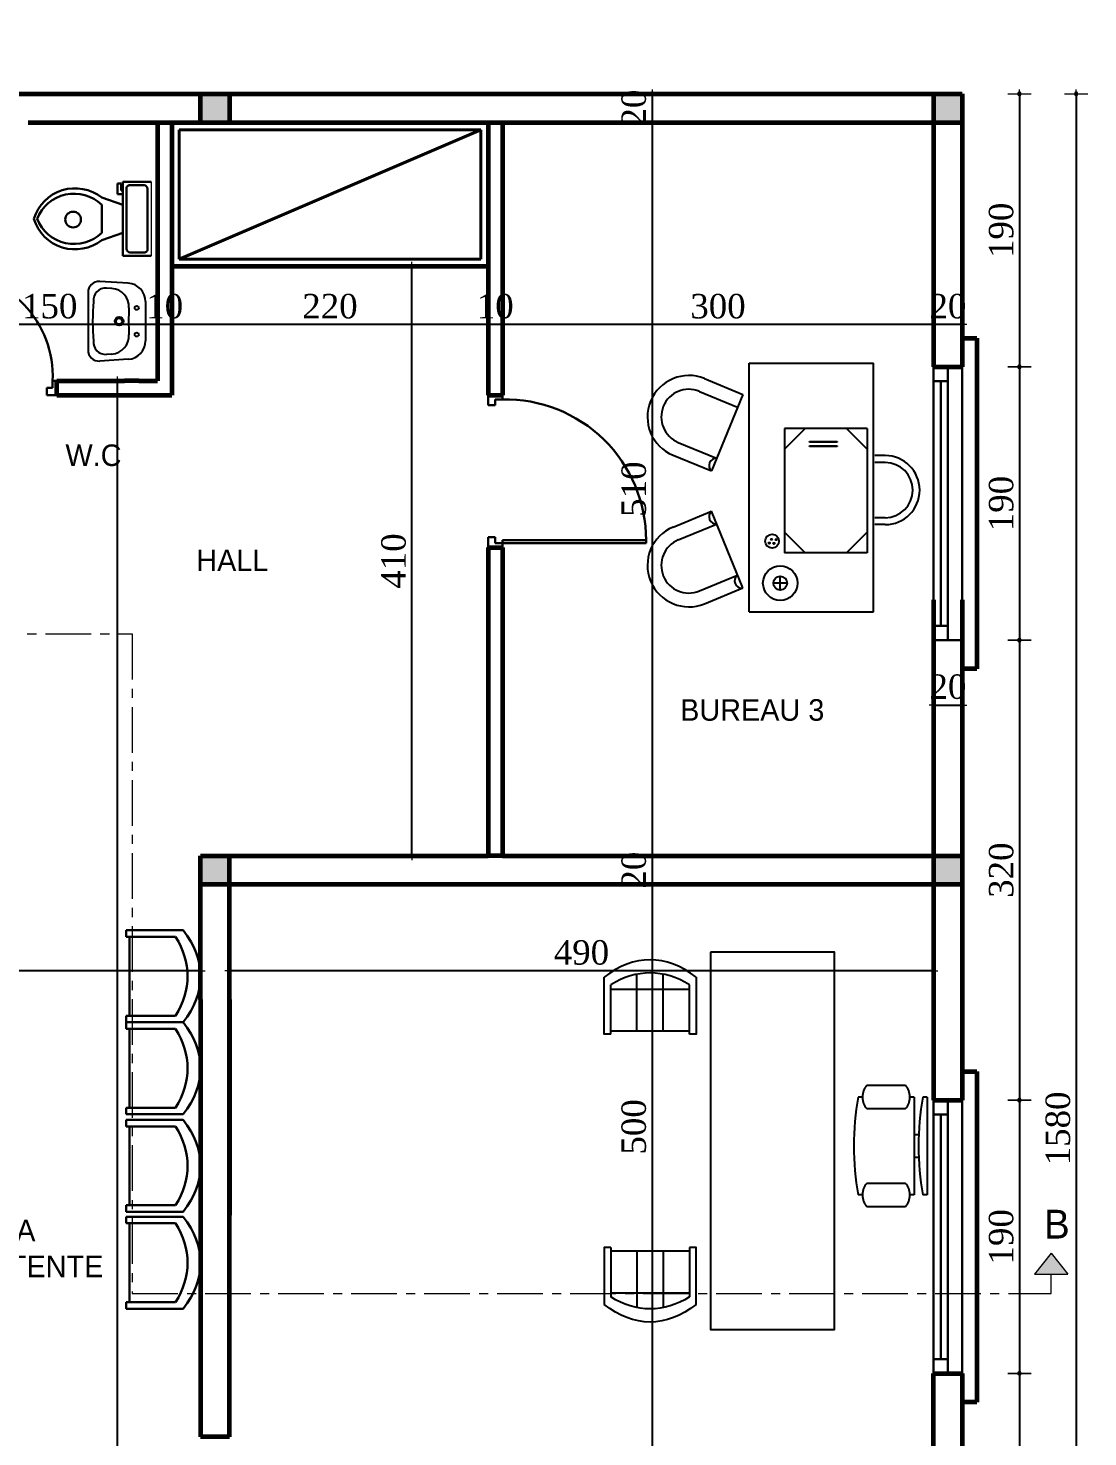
# Model space of a CAD drawing. Header units: millimetres. Extents: x -4146 to 23, y -2153 to 7365.
# Drawn here: x -2404 to -1666, y 2379 to 3358 of the extents above; entities that cross this region are included whole.
import ezdxf

# ---------------------------------------------------------------- set-up
doc = ezdxf.new("R2010")
doc.units = ezdxf.units.MM
doc.linetypes.add('AXES', pattern=[50.8, 31.75, -6.35, 6.35, -6.35])
for name, color, linetype, lineweight in [('Calque9', 40, 'Continuous', 30), ('Cotation', 242, 'Continuous', 20), ('ecriture', 122, 'Continuous', 40), ('ESC', 111, 'Continuous', 40), ('fin', 73, 'Continuous', 20), ('HA', 8, 'Continuous', 20), ('minuiserue', 3, 'Continuous', 30), ('MUR', 6, 'Continuous', 60)]:
    doc.layers.add(name, color=color, linetype=linetype, lineweight=lineweight)
for name, color, linetype in [('F-2', 2, 'Continuous'), ('f-3', 3, 'Continuous'), ('fur', 9, 'Continuous')]:
    doc.layers.add(name, color=color, linetype=linetype)
doc.styles.add('cotation', font='times.ttf', dxfattribs={"height": 17})
doc.dimstyles.new('ech-100', dxfattribs={"dimtxt": 17, "dimasz": 0.02, "dimexe": 1.25, "dimexo": 0.625, "dimgap": 4, "dimtad": 1, "dimdec": 0, "dimtxsty": 'cotation', "dimblk": 'cotation', "dimcen": 2, "dimse1": 1, "dimse2": 1, "dimadec": 0, "dimazin": 0, "dimtfac": 1, "dimtdec": 0, "dimtix": 1, "dimtmove": 0, "dimatfit": 3, "dimldrblk": 'cotation', "dimfxl": 1.25, "dimtolj": 1, "dimarcsym": 0})

# ---------------------------------------------------------------- blocks, each defined once
blk = doc.blocks.new('Chaise de bureau')
at = {"linetype": 'Continuous'}
for p, q in [((-8.5, 0), (-8.5, -1)), ((-8.5, 0), (8.5, 0)), ((8.5, 0), (8.5, -1)), ((-2, -3), (-2, -1.9355)), ((2, -1.9576), (2, -3)), ((-8.5, -3), (-8.5, -4)), ((-8.5, -3), (8.5, -3)), ((8.5, -3), (8.5, -4)), ((-10.5, -5), (-10.5, -14)), ((-6.5, -14), (-6.5, -5)), ((6.5, -5), (6.5, -14)), ((10.5, -14), (10.5, -5)), ((-8.5, -15), (-8.5, -16)), ((8.5, -15), (8.5, -16))]:
    blk.add_line(p, q, dxfattribs=at)
for centre, radius, start, end in [((0, 34.625), 36.625, 256.5803, 283.4197), ((-8.5, -6.5), 2.5, 36.8699, 143.1301), ((8.5, -6.5), 2.5, 36.8699, 143.1301), ((-8.5, -12.5), 2.5, 216.8699, 323.1301), ((8.5, -12.5), 2.5, 216.8699, 323.1301), ((0, 19.625), 36.625, 256.5803, 283.4197)]:
    blk.add_arc(centre, radius, start, end, dxfattribs=at)
blk = doc.blocks.new('BURO')
blk.add_lwpolyline([(3851.65, 1652.46), (3917.25, 1652.46), (3917.25, 1681.22), (3851.65, 1681.22)], close=True)
blk.add_blockref('Chaise de bureau', (3885.34, 1702.66))
blk = doc.blocks.new('Canapé confort à dos rond - 7 pi')
at = {"linetype": 'Continuous'}
for p, q in [((-36.000027, -34), (-36.000027, -11.4696)), ((-12.00002, -32.4421), (-12.00003, -6.5971)), ((11.99997, -32.4421), (11.99998, -6.5971)), ((35.99998, -34), (35.99998, -11.4696)), ((-35.999844, -13.3819), (35.9998, -13.3819)), ((-36.000027, -32.4421), (35.99998, -32.4421))]:
    blk.add_line(p, q, dxfattribs=at)
for points in [[(-36.000027, -34), (-42.000027, -34), (-42.000027, -8)], [(41.99998, -8), (41.99998, -34), (35.99998, -34)]]:
    blk.add_lwpolyline(points, dxfattribs=at)
for centre, radius, start, end in [((0, -114.25), 114.25, 68.43141, 111.5686), ((-0.00001, -127.1968), 121.1968, 72.72033, 107.2797)]:
    blk.add_arc(centre, radius, start, end, dxfattribs=at)
blk = doc.blocks.new('cotation')
at = {"layer": 'Cotation'}
h = blk.add_hatch(color=256, dxfattribs=at)
h.paths.add_polyline_path([(57.15, 0), (62.15, 0, 0.41421356), (0, 62.15), (0, 57.15, -0.41421356)])
h.paths.add_polyline_path([(0, -57.15), (0, -62.15, 0.41421356), (62.15, 0), (57.15, 0, -0.41421356)])
h.paths.add_polyline_path([(0, -62.15), (0, -57.15, -0.41421356), (-57.15, 0), (-62.15, 0, 0.41421356)])
h.paths.add_polyline_path([(0, 57.15), (0, 62.15, 0.41421356), (-62.15, 0), (-57.15, 0, -0.41421356)])
for p, q in [((-152.4, 0), (152.4, 0)), ((0, 406.4), (0, -406.4))]:
    blk.add_line(p, q, dxfattribs=at)
for radius, start, end in [(62.15, 0, 180), (62.15, 180, 0), (57.15, 0, 180), (57.15, 180, 0)]:
    blk.add_arc((0, 0), radius, start, end, dxfattribs=at)
blk = doc.blocks.new('*D48')
at = {"layer": 'Defpoints', "color": 0}
for p in [(-1773.8, 2887.49), (-1753.8, 2887.49), (-1753.8, 2887.49)]:
    blk.add_point(p, dxfattribs=at)
at = {"layer": 'HA', "color": 0, "lineweight": -2}
blk.add_line((-1773.78, 2887.49), (-1753.82, 2887.49), dxfattribs=at)
at = {"layer": 'HA', "color": 0, "lineweight": -2, "xscale": 0.02, "yscale": 0.02, "zscale": 0.02, "rotation": 180}
blk.add_blockref('cotation', (-1773.8, 2887.49), dxfattribs=at)
at = {"layer": 'HA', "color": 0, "lineweight": -2, "xscale": 0.02, "yscale": 0.02, "zscale": 0.02}
blk.add_blockref('cotation', (-1753.8, 2887.49), dxfattribs=at)
at = {"layer": 'HA', "color": 0, "insert": (-1763.8, 2900.14), "char_height": 17, "attachment_point": 5, "style": 'cotation'}
blk.add_mtext('\\A1;20', dxfattribs=at)
blk = doc.blocks.new('A$C27715B0A')
at = {"layer": 'fur'}
for p, q in [((0.1399, 0.4), (0.4136, 0.4)), ((0.0121, 0.2798), (0, 0.0815)), ((0.5414, 0.2798), (0.5534, 0.0815)), ((0.0487, 0.1647), (0.0464, 0.128)), ((0.5048, 0.1647), (0.507, 0.128)), ((0.0767, 0), (0.4768, 0))]:
    blk.add_line(p, q, dxfattribs=at)
for centre, radius in [((0.1841, 0.3389), 0.0138), ((0.3694, 0.3389), 0.0138), ((0.2767, 0.2161), 0.0299), ((0.2767, 0.2161), 0.0209)]:
    blk.add_circle(centre, radius, dxfattribs=at)
for centre, radius, start, end in [((0.1399, 0.272), 0.128, 90, 176.51068), ((0.4136, 0.272), 0.128, 3.48932, 90), ((0.1765, 0.1569), 0.128, 87.04211, 176.51068), ((0.2767, 2.097), 1.8146, 267.04211, 272.95789), ((0.377, 0.1569), 0.128, 3.48932, 92.95789), ((0.1316, 0.1228), 0.0854, 176.51068, 274.64236), ((0.4218, 0.1228), 0.0854, 265.35764, 3.48932), ((0.0767, 0.0768), 0.0768, 176.51068, 270), ((0.2767, 1.7393), 1.7072, 265.35764, 274.64236), ((0.4768, 0.0768), 0.0768, 270, 3.48932)]:
    blk.add_arc(centre, radius, start, end, dxfattribs=at)
blk = doc.blocks.new('VC')
at = {"layer": 'Calque9'}
for p, q in [((-2384.6, 3243.47), (-2384.6, 3223.82)), ((-2333.02, 3223.82), (-2333.02, 3243.47)), ((-2382.15, 3238.56), (-2382.15, 3228.73)), ((-2337.93, 3241.01), (-2379.69, 3241.01)), ((-2335.47, 3228.73), (-2335.47, 3238.56)), ((-2384.6, 3223.82), (-2333.02, 3223.82)), ((-2379.69, 3226.28), (-2337.93, 3226.28)), ((-2378.46, 3222.59), (-2378.46, 3223.82)), ((-2376, 3223.82), (-2376, 3220.13)), ((-2368.63, 3223.82), (-2373.55, 3209.08)), ((-2348.98, 3223.82), (-2344.07, 3209.08)), ((-2383.37, 3222.59), (-2378.46, 3222.59)), ((-2383.37, 3220.13), (-2383.37, 3222.59)), ((-2376, 3220.13), (-2383.37, 3220.13)), ((-2348.98, 3209.08), (-2368.63, 3209.08))]:
    blk.add_line(p, q, dxfattribs=at)
at = {"layer": 'Calque9', "extrusion": (0, 0, -1)}
for centre, major_axis, start_param, end_param in [((-2380, 3228.43), (1.54, -1.54), 0.643501, 2.498092), ((-2338.26, 3229.06), (-1.99, -1.99), 4.045598, 5.37918), ((-2350.16, 3190.46), (21.14, -21.14), 1.078812, 3.028685), ((-2348.49, 3189.88), (-19.68, -19.68), -0.405615, 1.546925), ((-2367.45, 3190.46), (-21.14, -21.14), 3.254503, 5.204376), ((-2369.13, 3189.88), (19.68, -19.68), 4.736263, 6.688804), ((-2358.32, 3189.18), (-3.86, -3.86), -0.785398, 5.497787)]:
    blk.add_ellipse(centre, major_axis=major_axis, ratio=1, start_param=start_param, end_param=end_param, dxfattribs=at)
blk = doc.blocks.new('VVC')
at = {"layer": 'Calque9', "extrusion": (0, 0, -1)}
for centre, major_axis, start_param, end_param in [((-2379.55, 3238.42), (-1.84, -1.84), 0.839589, 2.302004), ((-2337.62, 3238.87), (-1.54, -1.54), 2.214297, 4.068888)]:
    blk.add_ellipse(centre, major_axis=major_axis, ratio=1, start_param=start_param, end_param=end_param, dxfattribs=at)
at = {"layer": 'HA'}
blk.add_blockref('VC', (0, 0), dxfattribs=at)
blk = doc.blocks.new('BUREAU')
at = {"layer": 'F-2'}
for p, q in [((-4117.41, 2532.8), (-4088.61, 2532.8)), ((-4117.41, 2532.8), (-4117.41, 2513.6)), ((-4117.41, 2528), (-4112.61, 2532.8)), ((-4088.61, 2528), (-4093.41, 2532.8)), ((-4088.61, 2532.8), (-4088.61, 2513.6)), ((-4114.43, 2519.45), (-4114.43, 2525.87)), ((-4114.43, 2525.87), (-4114.29, 2525.87)), ((-4114.29, 2525.87), (-4114.29, 2519.45)), ((-4113.42, 2519.45), (-4113.42, 2525.87)), ((-4113.42, 2525.87), (-4113.27, 2525.87)), ((-4113.27, 2525.87), (-4113.27, 2519.45)), ((-4117.41, 2518.4), (-4112.61, 2513.6)), ((-4114.29, 2519.45), (-4114.43, 2519.45)), ((-4113.27, 2519.45), (-4113.42, 2519.45)), ((-4088.61, 2518.4), (-4093.41, 2513.6)), ((-4117.41, 2513.6), (-4088.61, 2513.6))]:
    blk.add_line(p, q, dxfattribs=at)
for centre, radius in [((-4091.31, 2510.74), 1.6), ((-4091.67, 2511.68), 0.145), ((-4091.74, 2510.59), 0.145), ((-4090.87, 2510.09), 0.145), ((-4090.8, 2511.17), 0.145)]:
    blk.add_circle(centre, radius, dxfattribs=at)
at = {"layer": 'f-3'}
for p, q in [((-4132.55, 2505.44), (-4132.55, 2534.24)), ((-4074.95, 2534.24), (-4132.55, 2534.24)), ((-4111.15, 2536.97), (-4111.15, 2534.55)), ((-4109.55, 2536.97), (-4109.55, 2534.55)), ((-4096.75, 2536.97), (-4096.75, 2534.55)), ((-4095.15, 2536.97), (-4095.15, 2534.55)), ((-4074.95, 2505.44), (-4074.95, 2534.24)), ((-4079.99, 2512.63), (-4083.19, 2512.63)), ((-4081.59, 2514.23), (-4081.59, 2511.03)), ((-4074.95, 2505.44), (-4132.55, 2505.44)), ((-4129, 2495.09), (-4125.34, 2503.97)), ((-4126.04, 2493.87), (-4122.38, 2502.75)), ((-4125.34, 2503.97), (-4107.59, 2496.65)), ((-4080.48, 2503.97), (-4098.23, 2496.65)), ((-4079.78, 2493.87), (-4083.44, 2502.75)), ((-4076.82, 2495.09), (-4080.48, 2503.97)), ((-4114.21, 2488.99), (-4110.54, 2497.87)), ((-4111.25, 2487.77), (-4107.59, 2496.65)), ((-4094.57, 2487.77), (-4098.23, 2496.65)), ((-4091.61, 2488.99), (-4095.27, 2497.87))]:
    blk.add_line(p, q, dxfattribs=at)
for radius in [4, 1.6]:
    blk.add_circle((-4081.59, 2512.63), radius, dxfattribs=at)
for centre, radius, start, end in [((-4103.15, 2536.97), 8, 0, 180), ((-4103.15, 2536.97), 6.4, 0, 180), ((-4082.1, 2503.74), 1.71, 221.9897, 359.9288), ((-4120.12, 2491.43), 9.6, 157.5832, 337.5832), ((-4108.83, 2497.82), 1.71, 178.6136, 316.5527), ((-4096.99, 2497.82), 1.71, 223.4473, 1.3864), ((-4085.69, 2491.43), 9.6, 202.4168, 22.4168), ((-4120.12, 2491.43), 6.4, 157.5832, 337.5832), ((-4085.69, 2491.43), 6.4, 202.4168, 22.4168)]:
    blk.add_arc(centre, radius, start, end, dxfattribs=at)
blk = doc.blocks.new('KK')
at = {"linetype": 'Continuous'}
for p, q in [((-1844.5, 2052.67), (-1804.88, 2052.67)), ((-1844.5, 2048.09), (-1844.5, 2052.67)), ((-1844.5, 2048.09), (-1810.16, 2048.09)), ((-1842.13, 2048.09), (-1842.13, 1993.23)), ((-1844.5, 1988.66), (-1844.5, 1993.23)), ((-1844.5, 1993.23), (-1810.16, 1993.23)), ((-1804.88, 1988.66), (-1844.5, 1988.66))]:
    blk.add_line(p, q, dxfattribs=at)
for centre, major_axis, start_param, end_param in [((-1986.53, 2020.66), (184.7, 0), -0.301587, 0.301588), ((-1966.8, 2020.66), (174.12, 0), -0.376443, 0.376443)]:
    blk.add_ellipse(centre, major_axis=major_axis, ratio=0.5, start_param=start_param, end_param=end_param, dxfattribs=at)
blk = doc.blocks.new('*D138')
at = {"layer": 'Defpoints', "color": 0}
for p in [(-1969.69, 3312.62), (-1969.69, 3292.62), (-1969.69, 3292.62)]:
    blk.add_point(p, dxfattribs=at)
at = {"layer": 'HA', "color": 0, "lineweight": -2}
for p, q in [((-1969.69, 3312.64), (-1969.69, 3312.66)), ((-1969.69, 3312.62), (-1969.69, 3292.62)), ((-1969.69, 3292.6), (-1969.69, 3292.58))]:
    blk.add_line(p, q, dxfattribs=at)
at = {"layer": 'HA', "color": 0, "lineweight": -2, "xscale": 0.02, "yscale": 0.02, "zscale": 0.02}
for p, rotation in [((-1969.69, 3312.62), 270), ((-1969.69, 3292.62), 90)]:
    blk.add_blockref('cotation', p, dxfattribs=dict(at, rotation=rotation))
at = {"layer": 'HA', "color": 0, "insert": (-1982.34, 3302.62), "char_height": 17, "attachment_point": 5, "rotation": 90, "style": 'cotation'}
blk.add_mtext('\\A1;20', dxfattribs=at)
blk = doc.blocks.new('*D139')
at = {"layer": 'Defpoints', "color": 0}
for p in [(-1969.69, 3292.62), (-1969.69, 2782.62), (-1969.69, 2782.62)]:
    blk.add_point(p, dxfattribs=at)
at = {"layer": 'HA', "color": 0, "lineweight": -2}
blk.add_line((-1969.69, 3292.6), (-1969.69, 2782.64), dxfattribs=at)
at = {"layer": 'HA', "color": 0, "lineweight": -2, "xscale": 0.02, "yscale": 0.02, "zscale": 0.02}
for p, rotation in [((-1969.69, 3292.62), 90), ((-1969.69, 2782.62), 270)]:
    blk.add_blockref('cotation', p, dxfattribs=dict(at, rotation=rotation))
at = {"layer": 'HA', "color": 0, "insert": (-1982.34, 3037.62), "char_height": 17, "attachment_point": 5, "rotation": 90, "style": 'cotation'}
blk.add_mtext('\\A1;510', dxfattribs=at)
blk = doc.blocks.new('*D140')
at = {"layer": 'Defpoints', "color": 0}
for p in [(-1969.69, 2782.62), (-1969.69, 2762.62), (-1969.69, 2762.62)]:
    blk.add_point(p, dxfattribs=at)
at = {"layer": 'HA', "color": 0, "lineweight": -2}
for p, q in [((-1969.69, 2782.64), (-1969.69, 2782.66)), ((-1969.69, 2782.62), (-1969.69, 2762.62)), ((-1969.69, 2762.6), (-1969.69, 2762.58))]:
    blk.add_line(p, q, dxfattribs=at)
at = {"layer": 'HA', "color": 0, "lineweight": -2, "xscale": 0.02, "yscale": 0.02, "zscale": 0.02}
for p, rotation in [((-1969.69, 2782.62), 270), ((-1969.69, 2762.62), 90)]:
    blk.add_blockref('cotation', p, dxfattribs=dict(at, rotation=rotation))
at = {"layer": 'HA', "color": 0, "insert": (-1982.34, 2772.62), "char_height": 17, "attachment_point": 5, "rotation": 90, "style": 'cotation'}
blk.add_mtext('\\A1;20', dxfattribs=at)
blk = doc.blocks.new('*D141')
at = {"layer": 'Defpoints', "color": 0}
for p in [(-1969.69, 2762.62), (-1969.69, 2262.62), (-1969.69, 2262.62)]:
    blk.add_point(p, dxfattribs=at)
at = {"layer": 'HA', "color": 0, "lineweight": -2}
blk.add_line((-1969.69, 2762.6), (-1969.69, 2262.64), dxfattribs=at)
at = {"layer": 'HA', "color": 0, "lineweight": -2, "xscale": 0.02, "yscale": 0.02, "zscale": 0.02}
for p, rotation in [((-1969.69, 2762.62), 90), ((-1969.69, 2262.62), 270)]:
    blk.add_blockref('cotation', p, dxfattribs=dict(at, rotation=rotation))
at = {"layer": 'HA', "color": 0, "insert": (-1982.34, 2594.06), "char_height": 17, "attachment_point": 5, "rotation": 90, "style": 'cotation'}
blk.add_mtext('\\A1;500', dxfattribs=at)
blk = doc.blocks.new('*D158')
at = {"layer": 'Defpoints', "color": 0}
for p in [(-1773.8, 3152.13), (-1773.8, 3152.13), (-1753.8, 3152.13)]:
    blk.add_point(p, dxfattribs=at)
at = {"layer": 'HA', "color": 0, "lineweight": -2}
for p, q in [((-1773.82, 3152.13), (-1773.84, 3152.13)), ((-1753.8, 3152.13), (-1773.8, 3152.13)), ((-1753.78, 3152.13), (-1753.76, 3152.13))]:
    blk.add_line(p, q, dxfattribs=at)
at = {"layer": 'HA', "color": 0, "lineweight": -2, "xscale": 0.02, "yscale": 0.02, "zscale": 0.02}
blk.add_blockref('cotation', (-1773.8, 3152.13), dxfattribs=at)
at = {"layer": 'HA', "color": 0, "lineweight": -2, "xscale": 0.02, "yscale": 0.02, "zscale": 0.02, "rotation": 180}
blk.add_blockref('cotation', (-1753.8, 3152.13), dxfattribs=at)
at = {"layer": 'HA', "color": 0, "insert": (-1763.8, 3164.78), "char_height": 17, "attachment_point": 5, "style": 'cotation'}
blk.add_mtext('\\A1;20', dxfattribs=at)
blk = doc.blocks.new('*D159')
at = {"layer": 'Defpoints', "color": 0}
for p in [(-2073.8, 3152.13), (-2073.8, 3152.13), (-1773.8, 3152.13)]:
    blk.add_point(p, dxfattribs=at)
at = {"layer": 'HA', "color": 0, "lineweight": -2}
blk.add_line((-1773.82, 3152.13), (-2073.78, 3152.13), dxfattribs=at)
at = {"layer": 'HA', "color": 0, "lineweight": -2, "xscale": 0.02, "yscale": 0.02, "zscale": 0.02, "rotation": 180}
blk.add_blockref('cotation', (-2073.8, 3152.13), dxfattribs=at)
at = {"layer": 'HA', "color": 0, "lineweight": -2, "xscale": 0.02, "yscale": 0.02, "zscale": 0.02}
blk.add_blockref('cotation', (-1773.8, 3152.13), dxfattribs=at)
at = {"layer": 'HA', "color": 0, "insert": (-1923.8, 3164.78), "char_height": 17, "attachment_point": 5, "style": 'cotation'}
blk.add_mtext('\\A1;300', dxfattribs=at)
blk = doc.blocks.new('*D160')
at = {"layer": 'Defpoints', "color": 0}
for p in [(-2083.8, 3152.13), (-2083.8, 3152.13), (-2073.8, 3152.13)]:
    blk.add_point(p, dxfattribs=at)
at = {"layer": 'HA', "color": 0, "lineweight": -2}
for p, q in [((-2083.82, 3152.13), (-2083.84, 3152.13)), ((-2073.8, 3152.13), (-2083.8, 3152.13)), ((-2073.78, 3152.13), (-2073.76, 3152.13))]:
    blk.add_line(p, q, dxfattribs=at)
at = {"layer": 'HA', "color": 0, "lineweight": -2, "xscale": 0.02, "yscale": 0.02, "zscale": 0.02}
blk.add_blockref('cotation', (-2083.8, 3152.13), dxfattribs=at)
at = {"layer": 'HA', "color": 0, "lineweight": -2, "xscale": 0.02, "yscale": 0.02, "zscale": 0.02, "rotation": 180}
blk.add_blockref('cotation', (-2073.8, 3152.13), dxfattribs=at)
at = {"layer": 'HA', "color": 0, "insert": (-2078.8, 3164.78), "char_height": 17, "attachment_point": 5, "style": 'cotation'}
blk.add_mtext('\\A1;10', dxfattribs=at)
blk = doc.blocks.new('*D161')
at = {"layer": 'Defpoints', "color": 0}
for p in [(-2303.8, 3152.13), (-2303.8, 3152.13), (-2083.8, 3152.13)]:
    blk.add_point(p, dxfattribs=at)
at = {"layer": 'HA', "color": 0, "lineweight": -2}
blk.add_line((-2083.82, 3152.13), (-2303.78, 3152.13), dxfattribs=at)
at = {"layer": 'HA', "color": 0, "lineweight": -2, "xscale": 0.02, "yscale": 0.02, "zscale": 0.02, "rotation": 180}
blk.add_blockref('cotation', (-2303.8, 3152.13), dxfattribs=at)
at = {"layer": 'HA', "color": 0, "lineweight": -2, "xscale": 0.02, "yscale": 0.02, "zscale": 0.02}
blk.add_blockref('cotation', (-2083.8, 3152.13), dxfattribs=at)
at = {"layer": 'HA', "color": 0, "insert": (-2193.8, 3164.78), "char_height": 17, "attachment_point": 5, "style": 'cotation'}
blk.add_mtext('\\A1;220', dxfattribs=at)
blk = doc.blocks.new('*D162')
at = {"layer": 'Defpoints', "color": 0}
for p in [(-2313.8, 3152.13), (-2313.8, 3152.13), (-2303.8, 3152.13)]:
    blk.add_point(p, dxfattribs=at)
at = {"layer": 'HA', "color": 0, "lineweight": -2}
for p, q in [((-2313.82, 3152.13), (-2313.84, 3152.13)), ((-2303.8, 3152.13), (-2313.8, 3152.13)), ((-2303.78, 3152.13), (-2303.76, 3152.13))]:
    blk.add_line(p, q, dxfattribs=at)
at = {"layer": 'HA', "color": 0, "lineweight": -2, "xscale": 0.02, "yscale": 0.02, "zscale": 0.02}
blk.add_blockref('cotation', (-2313.8, 3152.13), dxfattribs=at)
at = {"layer": 'HA', "color": 0, "lineweight": -2, "xscale": 0.02, "yscale": 0.02, "zscale": 0.02, "rotation": 180}
blk.add_blockref('cotation', (-2303.8, 3152.13), dxfattribs=at)
at = {"layer": 'HA', "color": 0, "insert": (-2308.8, 3164.78), "char_height": 17, "attachment_point": 5, "style": 'cotation'}
blk.add_mtext('\\A1;10', dxfattribs=at)
blk = doc.blocks.new('*D163')
at = {"layer": 'Defpoints', "color": 0}
for p in [(-2463.8, 3152.13), (-2463.8, 3152.13), (-2313.8, 3152.13)]:
    blk.add_point(p, dxfattribs=at)
at = {"layer": 'HA', "color": 0, "lineweight": -2}
blk.add_line((-2313.82, 3152.13), (-2463.78, 3152.13), dxfattribs=at)
at = {"layer": 'HA', "color": 0, "lineweight": -2, "xscale": 0.02, "yscale": 0.02, "zscale": 0.02, "rotation": 180}
blk.add_blockref('cotation', (-2463.8, 3152.13), dxfattribs=at)
at = {"layer": 'HA', "color": 0, "lineweight": -2, "xscale": 0.02, "yscale": 0.02, "zscale": 0.02}
blk.add_blockref('cotation', (-2313.8, 3152.13), dxfattribs=at)
at = {"layer": 'HA', "color": 0, "insert": (-2388.8, 3164.78), "char_height": 17, "attachment_point": 5, "style": 'cotation'}
blk.add_mtext('\\A1;150', dxfattribs=at)
blk = doc.blocks.new('*D168')
at = {"layer": 'Defpoints', "color": 0}
for p in [(-2183.8, 3192.62), (-2136.85, 3192.62), (-2183.8, 2782.62)]:
    blk.add_point(p, dxfattribs=at)
at = {"layer": 'HA', "color": 0, "lineweight": -2}
blk.add_line((-2136.85, 2782.64), (-2136.85, 3192.6), dxfattribs=at)
at = {"layer": 'HA', "color": 0, "lineweight": -2, "xscale": 0.02, "yscale": 0.02, "zscale": 0.02}
for p, rotation in [((-2136.85, 3192.62), 90), ((-2136.85, 2782.62), 270)]:
    blk.add_blockref('cotation', p, dxfattribs=dict(at, rotation=rotation))
at = {"layer": 'HA', "color": 0, "insert": (-2149.49, 2987.62), "char_height": 17, "attachment_point": 5, "rotation": 90, "style": 'cotation'}
blk.add_mtext('\\A1;410', dxfattribs=at)
blk = doc.blocks.new('*D244')
at = {"layer": 'Defpoints', "color": 0}
for p in [(-1753.8, 3312.62), (-1753.8, 1732.62), (-1674.58, 1732.62)]:
    blk.add_point(p, dxfattribs=at)
at = {"layer": 'HA', "color": 0, "lineweight": -2}
blk.add_line((-1674.58, 3312.6), (-1674.58, 1732.64), dxfattribs=at)
at = {"layer": 'HA', "color": 0, "lineweight": -2, "xscale": 0.02, "yscale": 0.02, "zscale": 0.02}
for p, rotation in [((-1674.58, 3312.62), 90), ((-1674.58, 1732.62), 270)]:
    blk.add_blockref('cotation', p, dxfattribs=dict(at, rotation=rotation))
at = {"layer": 'HA', "color": 0, "insert": (-1687.22, 2592.99), "char_height": 17, "attachment_point": 5, "rotation": 90, "style": 'cotation'}
blk.add_mtext('\\A1;1580', dxfattribs=at)
blk = doc.blocks.new('*D332')
at = {"layer": 'Defpoints', "color": 0}
for p in [(-1753.8, 3312.62), (-1753.8, 3122.62), (-1714.04, 3122.62)]:
    blk.add_point(p, dxfattribs=at)
at = {"layer": 'HA', "color": 0, "lineweight": -2}
blk.add_line((-1714.04, 3312.6), (-1714.04, 3122.64), dxfattribs=at)
at = {"layer": 'HA', "color": 0, "lineweight": -2, "xscale": 0.02, "yscale": 0.02, "zscale": 0.02}
for p, rotation in [((-1714.04, 3312.62), 90), ((-1714.04, 3122.62), 270)]:
    blk.add_blockref('cotation', p, dxfattribs=dict(at, rotation=rotation))
at = {"layer": 'HA', "color": 0, "insert": (-1726.71, 3217.62), "char_height": 17, "attachment_point": 5, "rotation": 90, "style": 'cotation'}
blk.add_mtext('\\A1;190', dxfattribs=at)
blk = doc.blocks.new('*D333')
at = {"layer": 'Defpoints', "color": 0}
for p in [(-1753.8, 3122.62), (-1753.8, 2932.62), (-1714.04, 2932.62)]:
    blk.add_point(p, dxfattribs=at)
at = {"layer": 'HA', "color": 0, "lineweight": -2}
blk.add_line((-1714.04, 3122.6), (-1714.04, 2932.64), dxfattribs=at)
at = {"layer": 'HA', "color": 0, "lineweight": -2, "xscale": 0.02, "yscale": 0.02, "zscale": 0.02}
for p, rotation in [((-1714.04, 3122.62), 90), ((-1714.04, 2932.62), 270)]:
    blk.add_blockref('cotation', p, dxfattribs=dict(at, rotation=rotation))
at = {"layer": 'HA', "color": 0, "insert": (-1726.71, 3027.62), "char_height": 17, "attachment_point": 5, "rotation": 90, "style": 'cotation'}
blk.add_mtext('\\A1;190', dxfattribs=at)
blk = doc.blocks.new('*D334')
at = {"layer": 'Defpoints', "color": 0}
for p in [(-1753.8, 2932.62), (-1753.8, 2612.62), (-1714.04, 2612.62)]:
    blk.add_point(p, dxfattribs=at)
at = {"layer": 'HA', "color": 0, "lineweight": -2}
blk.add_line((-1714.04, 2932.6), (-1714.04, 2612.64), dxfattribs=at)
at = {"layer": 'HA', "color": 0, "lineweight": -2, "xscale": 0.02, "yscale": 0.02, "zscale": 0.02}
for p, rotation in [((-1714.04, 2932.62), 90), ((-1714.04, 2612.62), 270)]:
    blk.add_blockref('cotation', p, dxfattribs=dict(at, rotation=rotation))
at = {"layer": 'HA', "color": 0, "insert": (-1726.68, 2772.62), "char_height": 17, "attachment_point": 5, "rotation": 90, "style": 'cotation'}
blk.add_mtext('\\A1;320', dxfattribs=at)
blk = doc.blocks.new('*D335')
at = {"layer": 'Defpoints', "color": 0}
for p in [(-1753.8, 2612.62), (-1753.8, 2422.62), (-1714.04, 2422.62)]:
    blk.add_point(p, dxfattribs=at)
at = {"layer": 'HA', "color": 0, "lineweight": -2}
blk.add_line((-1714.04, 2612.6), (-1714.04, 2422.64), dxfattribs=at)
at = {"layer": 'HA', "color": 0, "lineweight": -2, "xscale": 0.02, "yscale": 0.02, "zscale": 0.02}
for p, rotation in [((-1714.04, 2612.62), 90), ((-1714.04, 2422.62), 270)]:
    blk.add_blockref('cotation', p, dxfattribs=dict(at, rotation=rotation))
at = {"layer": 'HA', "color": 0, "insert": (-1726.71, 2517.62), "char_height": 17, "attachment_point": 5, "rotation": 90, "style": 'cotation'}
blk.add_mtext('\\A1;190', dxfattribs=at)
blk = doc.blocks.new('*D336')
at = {"layer": 'Defpoints', "color": 0}
for p in [(-1753.8, 2422.62), (-1753.8, 2102.62), (-1714.04, 2102.62)]:
    blk.add_point(p, dxfattribs=at)
at = {"layer": 'HA', "color": 0, "lineweight": -2}
blk.add_line((-1714.04, 2422.6), (-1714.04, 2102.64), dxfattribs=at)
at = {"layer": 'HA', "color": 0, "lineweight": -2, "xscale": 0.02, "yscale": 0.02, "zscale": 0.02}
for p, rotation in [((-1714.04, 2422.62), 90), ((-1714.04, 2102.62), 270)]:
    blk.add_blockref('cotation', p, dxfattribs=dict(at, rotation=rotation))
at = {"layer": 'HA', "color": 0, "insert": (-1726.68, 2262.62), "char_height": 17, "attachment_point": 5, "rotation": 90, "style": 'cotation'}
blk.add_mtext('\\A1;320', dxfattribs=at)
blk = doc.blocks.new('*D404')
at = {"layer": 'Defpoints', "color": 0}
for p in [(-2263.8, 2702.62), (-2263.8, 2702.62), (-1773.8, 2702.62)]:
    blk.add_point(p, dxfattribs=at)
at = {"layer": 'HA', "color": 0, "lineweight": -2}
blk.add_line((-1773.82, 2702.62), (-2263.78, 2702.62), dxfattribs=at)
at = {"layer": 'HA', "color": 0, "lineweight": -2, "xscale": 0.02, "yscale": 0.02, "zscale": 0.02, "rotation": 180}
blk.add_blockref('cotation', (-2263.8, 2702.62), dxfattribs=at)
at = {"layer": 'HA', "color": 0, "lineweight": -2, "xscale": 0.02, "yscale": 0.02, "zscale": 0.02}
blk.add_blockref('cotation', (-1773.8, 2702.62), dxfattribs=at)
at = {"layer": 'HA', "color": 0, "insert": (-2018.8, 2715.3), "char_height": 17, "attachment_point": 5, "style": 'cotation'}
blk.add_mtext('\\A1;490', dxfattribs=at)
blk = doc.blocks.new('*D405')
at = {"layer": 'Defpoints', "color": 0}
for p in [(-2733.8, 2702.62), (-2733.8, 2702.62), (-2283.8, 2702.62)]:
    blk.add_point(p, dxfattribs=at)
at = {"layer": 'HA', "color": 0, "lineweight": -2}
blk.add_line((-2283.82, 2702.62), (-2733.78, 2702.62), dxfattribs=at)
at = {"layer": 'HA', "color": 0, "lineweight": -2, "xscale": 0.02, "yscale": 0.02, "zscale": 0.02, "rotation": 180}
blk.add_blockref('cotation', (-2733.8, 2702.62), dxfattribs=at)
at = {"layer": 'HA', "color": 0, "lineweight": -2, "xscale": 0.02, "yscale": 0.02, "zscale": 0.02}
blk.add_blockref('cotation', (-2283.8, 2702.62), dxfattribs=at)
at = {"layer": 'HA', "color": 0, "insert": (-2508.8, 2715.27), "char_height": 17, "attachment_point": 5, "style": 'cotation'}
blk.add_mtext('\\A1;450', dxfattribs=at)
blk = doc.blocks.new('*D426')
at = {"layer": 'Defpoints', "color": 0}
for p in [(-2341.55, 3113.02), (-2341.55, 3113.02), (-2341.55, 0)]:
    blk.add_point(p, dxfattribs=at)
at = {"layer": 'HA', "color": 0, "lineweight": -2}
blk.add_line((-2341.55, 0.02), (-2341.55, 3113), dxfattribs=at)
at = {"layer": 'HA', "color": 0, "lineweight": -2, "xscale": 0.02, "yscale": 0.02, "zscale": 0.02}
for p, rotation in [((-2341.55, 3113.02), 90), ((-2341.55, 0), 270)]:
    blk.add_blockref('cotation', p, dxfattribs=dict(at, rotation=rotation))
at = {"layer": 'HA', "color": 0, "insert": (-2354.19, 1556.51), "char_height": 17, "attachment_point": 5, "rotation": 90, "style": 'cotation'}
blk.add_mtext('\\A1;3113', dxfattribs=at)
blk = doc.blocks.new('BAB 106')
at = {"layer": 'minuiserue'}
for p, q in [((0, 0), (-10, 0)), ((-10, -3), (-10, 0)), ((0, 0), (0, -7)), ((-10, -3), (-110, -3)), ((-110, -3), (-110, -5)), ((-10, -5), (-110, -5)), ((-5, -3), (-10, -3)), ((-10, -5), (-10, -3)), ((-5, -7), (-5, -3)), ((0, -7), (-5, -7)), ((-5, -102.88), (-10, -102.88)), ((-10, -102.88), (-10, -105.88)), ((0, -105.88), (-10, -105.88)), ((0, -98.88), (-5, -98.88)), ((-5, -98.88), (-5, -102.88)), ((0, -105.88), (0, -98.88))]:
    blk.add_line(p, q, dxfattribs=at)
blk.add_arc((-12.1, -5), 97.9, 180, 271.22923, dxfattribs=at)
at = {"layer": 'MUR'}
blk.add_line((0, -105.88), (-10, -105.88), dxfattribs=at)

msp = doc.modelspace()

# ---------------------------------------------------------------- hatches: boundary and pattern name
at = {"layer": 'fin'}
h = msp.add_hatch(color=256, dxfattribs=at)
h.paths.add_polyline_path([(-1691.949, 2506.295), (-1703.48, 2491.652), (-1680.418, 2491.652)])
h.paths.add_polyline_path([(-2798.096, 2964.874), (-2809.169, 2950.793), (-2787.022, 2950.793)])
h.paths.add_polyline_path([(-2630.341, 1789.253), (-2648.598, 1801.622), (-2648.598, 1776.885)])
h.paths.add_polyline_path([(-2623.079, 3341.851), (-2650.577, 3358.227), (-2650.577, 3325.474)])
at = {"layer": 'HA'}
h = msp.add_hatch(color=256, dxfattribs=at)
h.paths.add_polyline_path([(-1773.804, 3312.624), (-1773.804, 3292.624), (-1753.804, 3292.624), (-1753.804, 3312.624)])
h.paths.add_polyline_path([(-2283.806, 3312.624), (-2283.806, 3292.624), (-2263.806, 3292.624), (-2263.806, 3312.624)])
h.paths.add_polyline_path([(-2463.804, 3312.624), (-2483.804, 3312.624), (-2483.804, 3292.624), (-2463.804, 3292.624)])
h.paths.add_polyline_path([(-2733.804, 3312.624), (-2753.804, 3312.624), (-2753.804, 3292.624), (-2733.804, 3292.624)])
h = msp.add_hatch(color=256, dxfattribs=at)
h.paths.add_polyline_path([(-1773.804, 2762.624), (-1753.804, 2762.624), (-1753.804, 2782.624), (-1773.804, 2782.624)])
h.paths.add_polyline_path([(-2283.8, 2762.624), (-2263.8, 2762.624), (-2263.8, 2782.624), (-2283.8, 2782.624)])
h.paths.add_polyline_path([(-2483.804, 2782.624), (-2483.804, 2762.624), (-2463.804, 2762.624), (-2463.804, 2782.624)])
h.paths.add_polyline_path([(-2753.804, 2762.624), (-2733.804, 2762.624), (-2733.804, 2782.624), (-2753.804, 2782.624)])

# ---------------------------------------------------------------- linework, layer by layer
at = {"layer": 'ESC'}
for p, q in [((-2298.804, 3287.624), (-2298.804, 3197.624)), ((-2298.804, 3287.624), (-2088.804, 3287.624)), ((-2088.804, 3287.624), (-2298.804, 3197.624)), ((-2088.804, 3287.624), (-2088.804, 3197.624)), ((-2298.804, 3197.624), (-2088.804, 3197.624))]:
    msp.add_line(p, q, dxfattribs=at)
at = {"layer": 'fin', "linetype": 'AXES'}
for p, q in [((-2798.096, 2936.874), (-2331.368, 2936.874)), ((-2331.368, 2936.874), (-2331.368, 2478.295)), ((-2331.368, 2478.295), (-1691.949, 2478.295))]:
    msp.add_line(p, q, dxfattribs=at)
at = {"layer": 'fin'}
for p, q in [((-1691.949, 2506.295), (-1703.48, 2491.652)), ((-1691.949, 2506.295), (-1680.418, 2491.652)), ((-1703.48, 2491.652), (-1680.418, 2491.652)), ((-1691.949, 2478.295), (-1691.949, 2491.652))]:
    msp.add_line(p, q, dxfattribs=at)
at = {"layer": 'HA'}
msp.add_line((-2318.211, 3251.413), (-2318.211, 3199.828), dxfattribs=at)
at = {"layer": 'minuiserue'}
for p, q in [((-1773.804, 3122.624), (-1773.804, 2932.624)), ((-1753.804, 3122.624), (-1773.804, 3122.624)), ((-1763.804, 3122.624), (-1763.804, 2932.624)), ((-1763.804, 3122.624), (-1763.804, 3112.624)), ((-1753.804, 2932.624), (-1753.804, 3122.624)), ((-2390.804, 3103.019), (-2390.804, 3108.019)), ((-2390.804, 3108.019), (-2386.804, 3108.019)), ((-2386.804, 3108.019), (-2386.804, 3113.019)), ((-2386.804, 3113.019), (-2383.804, 3113.019)), ((-2383.804, 3113.019), (-2383.804, 3103.019)), ((-1763.804, 3112.624), (-1773.804, 3112.624)), ((-1768.804, 3112.624), (-1768.804, 2942.624)), ((-2383.804, 3103.019), (-2390.804, 3103.019)), ((-1768.804, 2942.624), (-1773.804, 2942.624)), ((-1768.804, 2942.624), (-1763.804, 2942.624)), ((-1753.804, 2932.624), (-1773.804, 2932.624)), ((-1773.804, 2612.624), (-1773.804, 2422.624)), ((-1753.804, 2612.624), (-1773.804, 2612.624)), ((-1763.804, 2612.624), (-1763.804, 2422.624)), ((-1763.804, 2612.624), (-1763.804, 2602.624)), ((-1753.804, 2422.624), (-1753.804, 2612.624)), ((-1763.804, 2602.624), (-1773.804, 2602.624)), ((-1768.804, 2602.624), (-1768.804, 2432.624)), ((-1763.804, 2432.624), (-1773.804, 2432.624)), ((-1763.804, 2422.624), (-1763.804, 2432.624)), ((-1753.804, 2422.624), (-1773.804, 2422.624))]:
    msp.add_line(p, q, dxfattribs=at)
msp.add_arc((-2458.804, 3116.065), 72.064, 357.576975, 90, dxfattribs=at)
at = {"layer": 'MUR'}
for p, q in [((-2753.804, 3312.624), (-1786.804, 3312.624)), ((-2753.804, 3312.624), (-1753.804, 3312.624)), ((-2283.806, 3292.624), (-2283.806, 3312.624)), ((-2263.806, 3312.624), (-2263.806, 3292.624)), ((-1773.804, 3312.624), (-1773.804, 3122.624)), ((-1753.804, 3312.624), (-1753.804, 3122.624)), ((-2403.804, 3292.624), (-2313.804, 3292.624)), ((-2403.804, 3292.624), (-2336.804, 3292.624)), ((-2336.804, 3292.624), (-2320.09, 3292.624)), ((-2326.804, 3292.624), (-1806.804, 3292.624)), ((-2313.804, 3292.624), (-2313.804, 3113.019)), ((-2303.804, 3292.624), (-2303.804, 3113.019)), ((-2303.804, 3292.624), (-2083.804, 3292.624)), ((-2083.804, 3292.624), (-2083.804, 3103.019)), ((-2073.804, 3292.624), (-2073.804, 3103.019)), ((-1806.804, 3292.624), (-1753.804, 3292.624)), ((-1773.804, 3292.624), (-1773.804, 3122.624)), ((-1753.804, 3292.624), (-1753.804, 3122.624)), ((-2303.804, 3192.624), (-2083.804, 3192.624)), ((-1753.804, 3142.624), (-1743.804, 3142.624)), ((-1743.804, 3142.624), (-1743.804, 2932.624)), ((-1773.804, 3122.624), (-1753.804, 3122.624)), ((-2383.804, 3113.019), (-2336.804, 3113.019)), ((-2383.804, 3103.019), (-2383.804, 3113.019)), ((-2326.804, 3113.019), (-2336.804, 3113.019)), ((-2326.804, 3113.019), (-2313.804, 3113.019)), ((-2303.804, 3113.019), (-2303.804, 3103.019)), ((-2383.804, 3103.019), (-2303.804, 3103.019)), ((-2083.804, 3103.019), (-2073.804, 3103.019)), ((-2083.804, 2997.141), (-2073.804, 2997.141)), ((-2083.804, 2997.141), (-2083.804, 2782.624)), ((-2073.804, 2997.141), (-2073.804, 2782.624)), ((-1773.804, 2960.624), (-1773.804, 2702.624)), ((-1773.804, 2960.624), (-1773.804, 2612.624)), ((-1753.804, 2960.624), (-1753.804, 2612.624)), ((-1753.804, 2932.624), (-1753.804, 2782.624)), ((-1743.804, 2932.624), (-1743.804, 2912.624)), ((-1743.804, 2912.624), (-1753.804, 2912.624)), ((-2283.8, 2702.624), (-2283.8, 2782.624)), ((-2283.8, 2782.624), (-2083.804, 2782.624)), ((-2263.8, 2702.624), (-2263.8, 2782.624)), ((-2073.804, 2782.624), (-2083.804, 2782.624)), ((-2073.804, 2782.624), (-1753.804, 2782.624)), ((-1753.804, 2762.624), (-2283.8, 2762.624)), ((-2283.8, 2682.624), (-2283.8, 2702.624)), ((-2263.8, 2682.624), (-2263.8, 2702.624)), ((-2283.8, 2682.624), (-2283.8, 2378.501)), ((-2263.8, 2682.624), (-2263.8, 2532.624)), ((-2263.8, 2378.501), (-2263.8, 2682.624)), ((-1753.804, 2632.624), (-1743.804, 2632.624)), ((-1743.804, 2632.624), (-1743.804, 2422.624)), ((-1773.804, 2612.624), (-1753.804, 2612.624)), ((-2263.8, 2532.624), (-2263.8, 2532.624)), ((-1773.804, 2422.624), (-1753.804, 2422.624)), ((-1773.804, 2102.624), (-1773.804, 2422.624)), ((-1753.804, 2422.624), (-1753.804, 2102.624)), ((-1743.804, 2422.624), (-1743.804, 2402.624)), ((-1743.804, 2402.624), (-1753.804, 2402.624)), ((-2263.8, 2378.501), (-2283.8, 2378.501))]:
    msp.add_line(p, q, dxfattribs=at)

# ---------------------------------------------------------------- block references
at = {"color": 20, "xscale": 0.7619999999999999, "yscale": 1.524}
msp.add_blockref('Canapé confort à dos rond - 7 pi', (-1971.021, 2710.294), dxfattribs=at)
at = {"color": 20, "xscale": 4, "yscale": 3, "zscale": 5, "rotation": 270}
msp.add_blockref('BURO', (-6886.294, 18122.122), dxfattribs=at)
at = {"color": 20, "xscale": -0.7619999999999999, "yscale": 1.524, "rotation": 180}
msp.add_blockref('Canapé confort à dos rond - 7 pi', (-1971.021, 2458.359), dxfattribs=at)
at = {"layer": 'fur', "color": 221, "xscale": 100, "yscale": 100, "zscale": 100, "rotation": 270}
msp.add_blockref('A$C27715B0A', (-2362.155, 3182.066), dxfattribs=at)
at = {"layer": 'HA', "rotation": 270}
msp.add_blockref('VVC', (-5561.681, 866.811), dxfattribs=at)
at = {"layer": 'HA', "xscale": 3, "yscale": 3, "zscale": 3, "rotation": 270}
msp.add_blockref('BUREAU', (-9418.377, -9272.499), dxfattribs=at)
at = {"layer": 'minuiserue', "rotation": 180}
msp.add_blockref('BAB 106', (-2083.804, 2997.141), dxfattribs=at)
at = {"layer": 'minuiserue'}
for p in [(-491.067, 678.173), (-491.067, 614.165), (-491.067, 546.307), (-491.067, 478.914)]:
    msp.add_blockref('KK', p, dxfattribs=at)

# ---------------------------------------------------------------- texts
at = {"layer": 'ecriture', "attachment_point": 1}
for s, width, insert, char_height in [('{\\fVrinda|b0|i0|c0|p2;  W.C}', 130.42633, (-2388.989, 3068.695), 15), ('{\\fVrinda|b0|i0|c0|p2;HALL }', 130.42633, (-2286.803, 2995.579), 15), ('{\\fVrinda|b0|i0|c0|p2;BUREAU 3}', 130.42633, (-1950.134, 2891.542), 15), ("{\\fVrinda|b0|i0|c0|p2;SALLA D'ATTENTE}", 130.42633, (-2461.17, 2529.532), 15), ('B', 194.01183, (-1696.907, 2536.4), 20)]:
    msp.add_mtext_dynamic_manual_height_columns(s, width=width, gutter_width=12.5, heights=[0], dxfattribs=dict(at, insert=insert, char_height=char_height))

# ---------------------------------------------------------------- dimensions: what is measured, and where the dimension line sits
at = {"layer": 'HA'}
for base, p1, p2, picture, middle in [((-1969.691, 3292.624), (-1969.691, 3312.624), (-1969.691, 3292.624), '*D138', (-1982.338, 3302.624)), ((-1714.036, 3122.624), (-1753.804, 3312.624), (-1753.804, 3122.624), '*D332', (-1726.708, 3217.624)), ((-2136.848, 3192.624), (-2183.802, 2782.624), (-2183.802, 3192.624), '*D168', (-2149.495, 2987.624)), ((-2341.547, 3113.019), (-2341.547, 0), (-2341.547, 3113.019), '*D426', (-2354.194, 1556.509))]:
    dim = msp.add_linear_dim(base=base, p1=p1, p2=p2, angle=90, dimstyle='ech-100', dxfattribs=at)
    dim.commit()
    dim.dimension.update_dxf_attribs({"geometry": picture, "text_midpoint": middle})
dim = msp.add_linear_dim(base=(-1674.577, 1732.624), p1=(-1753.804, 3312.624), p2=(-1753.804, 1732.624), angle=90, dimstyle='ech-100', dxfattribs=at)
dim.commit()
dim.dimension.update_dxf_attribs({"geometry": '*D244', "text_midpoint": (-1674.577, 2592.988), "dimtype": 160})
for base, p1, p2, picture, middle in [((-1969.691, 2782.624), (-1969.691, 3292.624), (-1969.691, 2782.624), '*D139', (-1982.338, 3037.624)), ((-1714.036, 2932.624), (-1753.804, 3122.624), (-1753.804, 2932.624), '*D333', (-1726.708, 3027.624)), ((-1714.036, 2612.624), (-1753.804, 2932.624), (-1753.804, 2612.624), '*D334', (-1726.683, 2772.624)), ((-1969.691, 2762.624), (-1969.691, 2782.624), (-1969.691, 2762.624), '*D140', (-1982.338, 2772.624)), ((-1714.036, 2422.624), (-1753.804, 2612.624), (-1753.804, 2422.624), '*D335', (-1726.708, 2517.624)), ((-1714.036, 2102.624), (-1753.804, 2422.624), (-1753.804, 2102.624), '*D336', (-1726.683, 2262.624))]:
    dim = msp.add_linear_dim(base=base, p1=p1, p2=p2, angle=90, dimstyle='ech-100', override={"dimtmove": 1}, dxfattribs=at)
    dim.commit()
    dim.dimension.update_dxf_attribs({"geometry": picture, "text_midpoint": middle})
for base, p1, p2, picture, middle in [((-2463.804, 3152.135), (-2313.804, 3152.135), (-2463.804, 3152.135), '*D163', (-2388.804, 3164.782)), ((-2313.804, 3152.135), (-2303.804, 3152.135), (-2313.804, 3152.135), '*D162', (-2308.804, 3164.782)), ((-2303.804, 3152.135), (-2083.804, 3152.135), (-2303.804, 3152.135), '*D161', (-2193.804, 3164.782)), ((-2083.804, 3152.135), (-2073.804, 3152.135), (-2083.804, 3152.135), '*D160', (-2078.804, 3164.782)), ((-2073.804, 3152.135), (-1773.804, 3152.135), (-2073.804, 3152.135), '*D159', (-1923.804, 3164.782))]:
    dim = msp.add_linear_dim(base=base, p1=p1, p2=p2, dimstyle='ech-100', override={"dimtmove": 1}, dxfattribs=at)
    dim.commit()
    dim.dimension.update_dxf_attribs({"geometry": picture, "text_midpoint": middle})
for base, p1, p2, picture, middle in [((-1773.804, 3152.135), (-1753.804, 3152.135), (-1773.804, 3152.135), '*D158', (-1763.804, 3164.782)), ((-2733.804, 2702.624), (-2283.8, 2702.624), (-2733.804, 2702.624), '*D405', (-2508.802, 2715.271)), ((-2263.8, 2702.624), (-1773.804, 2702.624), (-2263.8, 2702.624), '*D404', (-2018.802, 2715.295))]:
    dim = msp.add_linear_dim(base=base, p1=p1, p2=p2, dimstyle='ech-100', dxfattribs=at)
    dim.commit()
    dim.dimension.update_dxf_attribs({"geometry": picture, "text_midpoint": middle})
dim = msp.add_linear_dim(base=(-1753.804, 2887.489), p1=(-1773.804, 2887.489), p2=(-1753.804, 2887.489), dimstyle='ech-100', dxfattribs=at)
dim.commit()
dim.dimension.update_dxf_attribs({"geometry": '*D48', "text_midpoint": (-1763.804, 2887.489), "dimtype": 160})
dim = msp.add_linear_dim(base=(-1969.691, 2262.624), p1=(-1969.691, 2762.624), p2=(-1969.691, 2262.624), angle=90, dimstyle='ech-100', override={"dimtmove": 1}, dxfattribs=at)
dim.commit()
dim.dimension.update_dxf_attribs({"geometry": '*D141', "text_midpoint": (-1969.691, 2594.056), "dimtype": 160})

doc.saveas('drawing.dxf')
